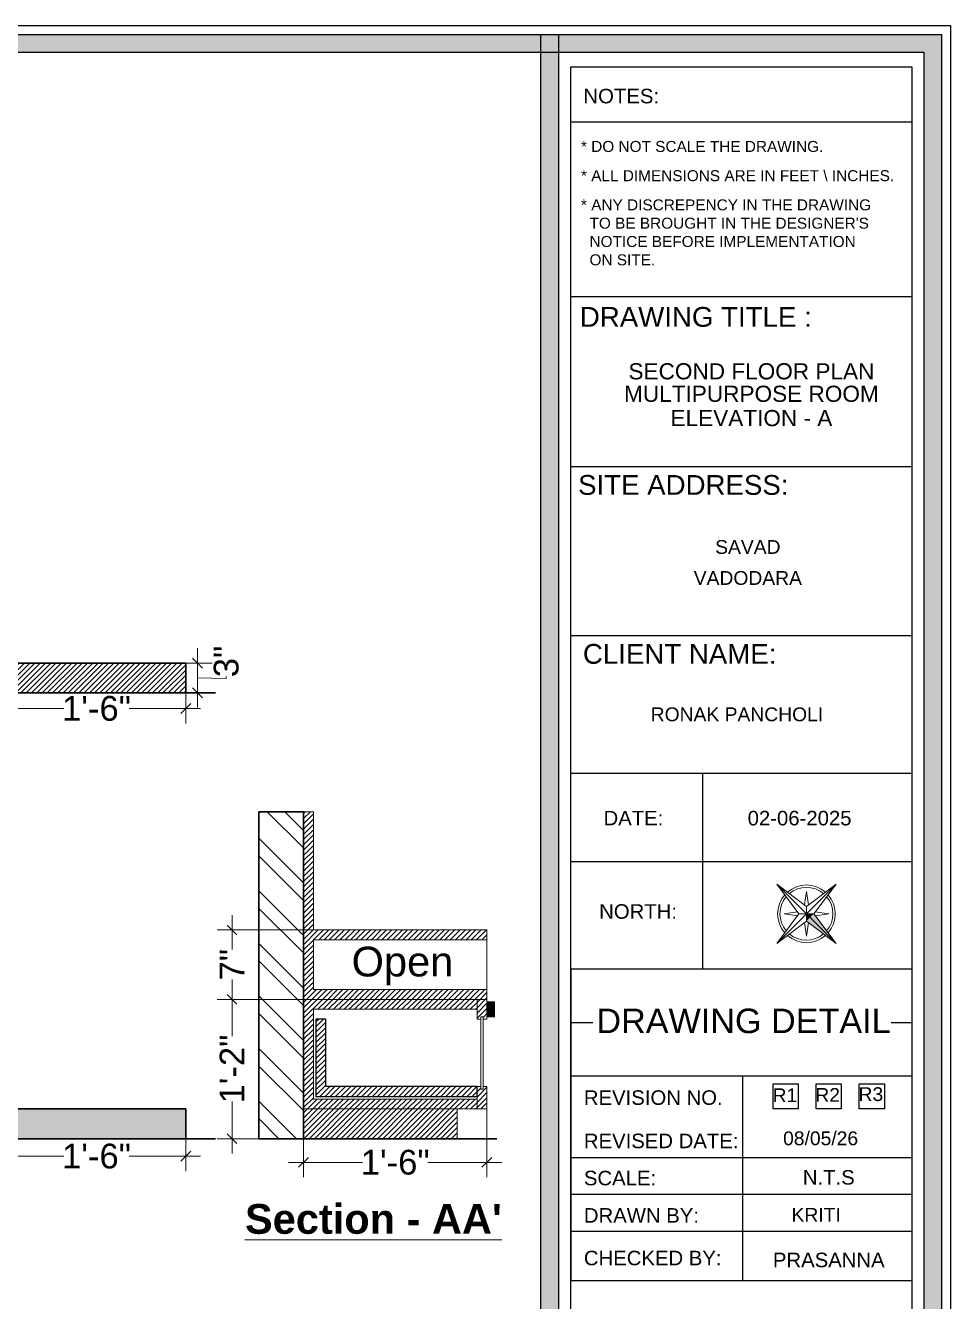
# Model space of a CAD drawing. Header units: millimetres. Extents: x 143362 to 145167, y -178521 to -176194.
# Drawn here: x 144286.8 to 144380.1, y -176636.6 to -176507.8 of the extents above; entities that cross this region are included whole.
import ezdxf
from ezdxf.enums import TextEntityAlignment as Align

# ---------------------------------------------------------------- set-up
doc = ezdxf.new("R2010")
doc.units = ezdxf.units.MM
doc.header["$MEASUREMENT"] = 0
doc.header["$PDMODE"] = 2
doc.layers.get('Defpoints').update_dxf_attribs({"color": 220})
doc.layers.add('AR HATCH-7', color=7, linetype='Continuous')
for name, color, linetype, lineweight in [('DIM.', 250, 'Continuous', 13), ('FURNITURE', 32, 'Continuous', 9), ('Labelling', 1, 'Continuous', 25), ('NAME PLATE', 7, 'Continuous', 25), ('SECOND FLOOR  ( PLINE )', 251, 'Continuous', 30), ('title block', 7, 'Continuous', 9), ('W-HATCH', 8, 'Continuous', 5), ('wall', 7, 'Continuous', 30)]:
    doc.layers.add(name, color=color, linetype=linetype, lineweight=lineweight)
doc.styles.add('Aerial', font='arial.ttf')
doc.styles.add('Arial', font='arial.ttf')
doc.styles.get("Standard").update_dxf_attribs({"font": 'arial.ttf', "height": 6})
doc.styles.add('style4', font='ARIALN.TTF')
doc.dimstyles.new('Cn_BT_9 ( BOLD )', dxfattribs={"dimtxt": 2.5, "dimasz": 1, "dimexe": 1.5, "dimexo": 0, "dimgap": 0.09, "dimtad": 0, "dimdec": 0, "dimzin": 3, "dimdsep": 46, "dimlunit": 4, "dimtxsty": 'Aerial', "dimblk": 'OBLIQUE', "dimcen": 0.09, "dimdle": 1.5, "dimclrd": 1, "dimclre": 1, "dimclrt": 5, "dimadec": 0, "dimazin": 0, "dimtfac": 0.75, "dimtdec": 0, "dimtofl": 0, "dimtmove": 0, "dimatfit": 3, "dimldrblk": 'OBLIQUE', "dimfxl": 0, "dimtolj": 1, "dimtzin": 0, "dimlwd": 15, "dimlwe": 15, "dimarcsym": 0})

# ---------------------------------------------------------------- blocks, each defined once
blk = doc.blocks.new('4t')
at = {"transparency": 33554607}
h = blk.add_hatch(color=1, dxfattribs=at)
h.dxf.hatch_style = 1
h.paths.add_polyline_path([(45531.8, -35820.19), (45529.23, -35821.83), (45531.33, -35822.29)])
h = blk.add_hatch(color=1, dxfattribs=at)
h.dxf.hatch_style = 1
h.paths.add_polyline_path([(45531.8, -35820.19), (45531.33, -35822.29), (45533.44, -35822.75)])
h = blk.add_hatch(color=1, dxfattribs=at)
h.dxf.hatch_style = 1
h.paths.add_polyline_path([(45531.33, -35822.29), (45529.23, -35821.83), (45528.09, -35837.01)])
h = blk.add_hatch(color=1, dxfattribs=at)
h.dxf.hatch_style = 1
h.paths.add_polyline_path([(45533.44, -35822.75), (45531.33, -35822.29), (45528.09, -35837.01)])
at = {"layer": 'title block', "color": 7, "lineweight": 9}
for p, q in [((45535.51, -35803.37), (45530.16, -35817.62)), ((45535.51, -35803.37), (45531.8, -35820.19)), ((45534.36, -35818.55), (45535.51, -35803.37)), ((45530.5, -35816.7), (45526.88, -35812.49)), ((45526.88, -35812.49), (45529.18, -35817.55)), ((45539.5, -35815.27), (45534.44, -35817.57)), ((45535.28, -35818.89), (45539.5, -35815.27)), ((45530.16, -35817.62), (45514.98, -35816.48)), ((45514.98, -35816.48), (45529.23, -35821.83)), ((45514.98, -35816.48), (45531.8, -35820.19)), ((45528.31, -35821.48), (45524.1, -35825.11)), ((45531.8, -35820.19), (45528.09, -35837.01)), ((45531.8, -35820.19), (45529.23, -35821.83)), ((45531.8, -35820.19), (45530.16, -35817.62)), ((45534.36, -35818.55), (45531.8, -35820.19)), ((45533.44, -35822.75), (45531.8, -35820.19)), ((45531.8, -35820.19), (45548.62, -35823.9)), ((45548.62, -35823.9), (45534.36, -35818.55)), ((45524.1, -35825.11), (45529.16, -35822.81)), ((45529.23, -35821.83), (45528.09, -35837.01)), ((45528.09, -35837.01), (45533.44, -35822.75)), ((45533.09, -35823.67), (45536.71, -35827.89)), ((45533.44, -35822.75), (45548.62, -35823.9)), ((45536.71, -35827.89), (45534.42, -35822.83))]:
    blk.add_line(p, q, dxfattribs=at)
for radius, start, end in [(11.79, 81.36, 163.7665), (10.83, 82.4286, 162.6979), (10.83, 352.4286, 72.6979), (11.79, 351.36, 73.7665), (11.79, 171.36, 253.7665), (10.83, 172.4286, 252.6979), (11.79, 261.36, 343.7665), (10.83, 262.4286, 342.6979)]:
    blk.add_arc((45531.8, -35820.19), radius, start, end, dxfattribs=at)
blk = doc.blocks.new('LAYOUT FILE')
at = {"layer": 'NAME PLATE', "true_color": 0xd39e00}
h = blk.add_hatch(color=42, dxfattribs=at)
h.paths.add_polyline_path([(3346889.83, -513806.18), (3346889.83, -514260.7), (3347535.56, -514260.7), (3347535.56, -513806.18)])
h.paths.add_polyline_path([(3346894.36, -513810.71), (3347531.03, -513810.71), (3347531.03, -514256.17), (3346894.36, -514256.17)], flags=16)
blk.add_hatch(color=42, dxfattribs=at).paths.add_polyline_path([(3347433.6, -514256.17), (3347438.13, -514256.17), (3347438.13, -513806.18), (3347433.6, -513806.18)])
at = {"layer": 'NAME PLATE', "color": 42, "true_color": 0xd39e00}
for p, q in [((3347527.96, -513828.55), (3347441.2, -513828.55)), ((3347527.96, -513872.99), (3347441.2, -513872.99)), ((3347527.96, -513916.26), (3347441.2, -513916.26)), ((3347527.96, -513959.27), (3347441.2, -513959.27)), ((3347527.96, -513994.31), (3347441.2, -513994.31)), ((3347474.77, -513994.31), (3347474.77, -514044.12)), ((3347527.96, -514016.86), (3347441.2, -514016.86)), ((3347527.96, -514044.12), (3347441.2, -514044.12)), ((3347441.2, -514044.12), (3347441.2, -514123.43)), ((3347527.96, -514044.12), (3347527.96, -514123.43)), ((3347441.2, -514057.72), (3347446.81, -514057.72)), ((3347522.72, -514057.72), (3347527.96, -514057.72)), ((3347441.2, -514071.32), (3347527.96, -514071.32)), ((3347484.98, -514123.43), (3347484.98, -514071.32)), ((3347527.96, -514092.16), (3347441.2, -514092.16)), ((3347527.96, -514101.55), (3347441.2, -514101.55)), ((3347527.96, -514110.94), (3347441.2, -514110.94)), ((3347441.2, -514123.43), (3347527.96, -514123.43))]:
    blk.add_line(p, q, dxfattribs=at)
for points in [[(3346887.56, -513803.91), (3347537.83, -513803.91), (3347537.83, -514262.96), (3346887.56, -514262.96)], [(3346889.83, -513806.18), (3347535.56, -513806.18), (3347535.56, -514260.7), (3346889.83, -514260.7)], [(3347433.6, -514256.17), (3347433.6, -513806.18), (3347438.13, -513806.18), (3347438.13, -514256.17)], [(3346894.36, -513810.71), (3347531.03, -513810.71), (3347531.03, -514256.17), (3346894.36, -514256.17)], [(3347441.2, -514252.44), (3347441.2, -513814.44), (3347527.96, -513814.44), (3347527.96, -514252.44)], [(3347492.73, -514073.33), (3347499.12, -514073.33), (3347499.12, -514079.72), (3347492.73, -514079.72)], [(3347503.67, -514073.33), (3347510.06, -514073.33), (3347510.06, -514079.72), (3347503.67, -514079.72)], [(3347514.62, -514073.33), (3347521.01, -514073.33), (3347521.01, -514079.72), (3347514.62, -514079.72)]]:
    blk.add_lwpolyline(points, close=True, dxfattribs=at)
at = {"layer": 'NAME PLATE', "xscale": 0.6215000753186288, "yscale": 0.6215000753186288, "zscale": 0.6215000753186288, "rotation": 57.43675864906671}
blk.add_blockref('4t', (3313507.76, -525897.34), dxfattribs=at)
at = {"layer": 'NAME PLATE', "style": 'Arial'}
for s, height, p in [('NOTES:', 3.699, (3347454.07, -513823.73)), ('DRAWING TITLE : ', 5.0338, (3347474.01, -513880.61)), ('SITE ADDRESS:', 5.0338, (3347469.85, -513923.39)), ('CLIENT NAME:', 5.0338, (3347468.93, -513966.4)), ('DATE:', 3.699, (3347457.17, -514007.54)), ('02-06-2025', 3.699, (3347499.44, -514007.54)), ('NORTH:', 3.699, (3347458.35, -514031.31)), ('DRAWING DETAIL', 6.2234, (3347485.18, -514060.42)), ('REVISION NO.', 3.6986, (3347462.21, -514078.69)), ('REVISED DATE: ', 3.6986, (3347464.94, -514089.72)), ('SCALE:', 3.699, (3347453.75, -514099.17)), ('DRAWN BY:', 3.699, (3347459.2, -514108.68)), ('CHECKED BY:', 3.6986, (3347462.07, -514119.53)), ('PRASANNA', 3.699, (3347506.87, -514120.02))]:
    blk.add_text(s, height=height, dxfattribs=at).set_placement(p, align=Align.CENTER)
for s, insert, char_height, width, attachment_point in [('* DO NOT SCALE THE DRAWING.', (3347443.82, -513833.31, 0), 2.7974, 108.0765, 1), ('* ALL DIMENSIONS ARE IN FEET \\\\ INCHES.', (3347443.82, -513840.75, 0), 2.7974, 108.0765, 1), ("* ANY DISCREPENCY IN THE DRAWING \\P  TO BE BROUGHT IN THE DESIGNER'S\\P  NOTICE BEFORE IMPLEMENTATION \\P  ON SITE.", (3347443.82, -513848.18, 0), 2.7974, 108.0765, 1), ('N.T.S', (3347506.87, -514095.29, 0), 3.699, 7.2187, 2)]:
    blk.add_mtext(s, dxfattribs=dict(at, insert=insert, char_height=char_height, width=width, attachment_point=attachment_point))
blk = doc.blocks.new('_Oblique')
at = {"layer": 'wall', "color": 0, "lineweight": -2}
blk.add_line((-0.5, -0.5), (0.5, 0.5), dxfattribs=at)
blk = doc.blocks.new('*D306')
at = {"layer": 'Defpoints', "color": 0, "ltscale": 10, "transparency": 16777216}
for p in [(144284.98, -176554.12), (144302.98, -176572.18), (144302.98, -176576.77)]:
    blk.add_point(p, dxfattribs=at)
at = {"layer": 'FURNITURE', "color": 1, "lineweight": 15, "ltscale": 10, "transparency": 16777216}
for p, q in [((144284.98, -176554.12), (144284.98, -176578.27)), ((144302.98, -176572.18), (144302.98, -176578.27)), ((144283.48, -176576.77), (144290.68, -176576.77)), ((144304.48, -176576.77), (144297.27, -176576.77))]:
    blk.add_line(p, q, dxfattribs=at)
at = {"layer": 'FURNITURE', "color": 1, "lineweight": 15, "ltscale": 10, "transparency": 16777216, "rotation": 180}
blk.add_blockref('_Oblique', (144284.98, -176576.77), dxfattribs=at)
at = {"layer": 'FURNITURE', "color": 1, "lineweight": 15, "ltscale": 10, "transparency": 16777216}
blk.add_blockref('_Oblique', (144302.98, -176576.77), dxfattribs=at)
at = {"layer": 'FURNITURE', "color": 5, "ltscale": 10, "transparency": 16777216, "insert": (144293.98, -176576.77), "char_height": 2.5, "attachment_point": 5, "style": 'Aerial'}
blk.add_mtext('\\A1;1\'-6"', dxfattribs=at)
blk = doc.blocks.new('*D310')
at = {"layer": 'Defpoints', "color": 0, "ltscale": 10, "transparency": 16777216}
for p in [(144301.97, -176572.18), (144301.97, -176575.18), (144304.16, -176575.18)]:
    blk.add_point(p, dxfattribs=at)
at = {"layer": 'FURNITURE', "color": 1, "lineweight": 15, "ltscale": 10, "transparency": 16777216}
for p, q in [((144304.16, -176570.68), (144304.16, -176576.68)), ((144301.97, -176572.18), (144305.66, -176572.18)), ((144304.16, -176573.68), (144307.07, -176573.73)), ((144307.07, -176573.73), (144307.07, -176573.55)), ((144301.97, -176575.18), (144305.66, -176575.18))]:
    blk.add_line(p, q, dxfattribs=at)
for p, rotation in [((144304.16, -176572.18), 90), ((144304.16, -176575.18), 270)]:
    blk.add_blockref('_Oblique', p, dxfattribs=dict(at, rotation=rotation))
at = {"layer": 'FURNITURE', "color": 5, "ltscale": 10, "transparency": 16777216, "insert": (144307.07, -176572.02), "char_height": 2.5, "attachment_point": 5, "rotation": 90, "style": 'Aerial'}
blk.add_mtext('\\A1;3"', dxfattribs=at)
blk = doc.blocks.new('*D438')
at = {"layer": 'Defpoints', "color": 0, "ltscale": 10, "transparency": 16777216}
for p in [(144333.36, -176617.18, -0.25), (144314.86, -176620.18, -0.13), (144333.36, -176622.57)]:
    blk.add_point(p, dxfattribs=at)
at = {"layer": 'FURNITURE', "color": 1, "lineweight": 15, "ltscale": 10, "transparency": 16777216}
for p, q in [((144333.36, -176617.18), (144333.36, -176624.07)), ((144314.86, -176620.18), (144314.86, -176624.07)), ((144313.36, -176622.57), (144320.81, -176622.57)), ((144334.86, -176622.57), (144327.4, -176622.57))]:
    blk.add_line(p, q, dxfattribs=at)
at = {"layer": 'FURNITURE', "color": 1, "lineweight": 15, "ltscale": 10, "transparency": 16777216, "rotation": 180}
blk.add_blockref('_Oblique', (144314.86, -176622.57), dxfattribs=at)
at = {"layer": 'FURNITURE', "color": 1, "lineweight": 15, "ltscale": 10, "transparency": 16777216}
blk.add_blockref('_Oblique', (144333.36, -176622.57), dxfattribs=at)
at = {"layer": 'FURNITURE', "color": 5, "ltscale": 10, "transparency": 16777216, "insert": (144324.11, -176622.57), "char_height": 2.5, "attachment_point": 5, "style": 'Aerial'}
blk.add_mtext('\\A1;1\'-6"', dxfattribs=at)
blk = doc.blocks.new('*D439')
at = {"layer": 'Defpoints', "color": 0, "ltscale": 10, "transparency": 16777216}
for p in [(144314.86, -176599.12, -0.13), (144307.65, -176606.12), (144314.86, -176606.12, -0.13)]:
    blk.add_point(p, dxfattribs=at)
at = {"layer": 'FURNITURE', "color": 1, "lineweight": 15, "ltscale": 10, "transparency": 16777216}
for p, q in [((144307.65, -176597.62), (144307.65, -176601.1)), ((144314.86, -176599.12), (144306.15, -176599.12)), ((144307.65, -176607.62), (144307.65, -176604.13)), ((144314.86, -176606.12), (144306.15, -176606.12))]:
    blk.add_line(p, q, dxfattribs=at)
for p, rotation in [((144307.65, -176599.12), 90), ((144307.65, -176606.12), 270)]:
    blk.add_blockref('_Oblique', p, dxfattribs=dict(at, rotation=rotation))
at = {"layer": 'FURNITURE', "color": 5, "ltscale": 10, "transparency": 16777216, "insert": (144307.65, -176602.62), "char_height": 2.5, "attachment_point": 5, "rotation": 90, "style": 'Aerial'}
blk.add_mtext('\\A1;7"', dxfattribs=at)
blk = doc.blocks.new('*D440')
at = {"layer": 'Defpoints', "color": 0, "ltscale": 10, "transparency": 16777216}
for p in [(144314.86, -176606.12, -0.13), (144307.65, -176620.18), (144314.86, -176620.18)]:
    blk.add_point(p, dxfattribs=at)
at = {"layer": 'FURNITURE', "color": 1, "lineweight": 15, "ltscale": 10, "transparency": 16777216}
for p, q in [((144307.65, -176604.62), (144307.65, -176609.85)), ((144314.86, -176606.12), (144306.15, -176606.12)), ((144307.65, -176621.68), (144307.65, -176616.44)), ((144314.86, -176620.18), (144306.15, -176620.18))]:
    blk.add_line(p, q, dxfattribs=at)
for p, rotation in [((144307.65, -176606.12), 90), ((144307.65, -176620.18), 270)]:
    blk.add_blockref('_Oblique', p, dxfattribs=dict(at, rotation=rotation))
at = {"layer": 'FURNITURE', "color": 5, "ltscale": 10, "transparency": 16777216, "insert": (144307.65, -176613.15), "char_height": 2.5, "attachment_point": 5, "rotation": 90, "style": 'Aerial'}
blk.add_mtext('\\A1;1\'-2"', dxfattribs=at)
blk = doc.blocks.new('*D453')
at = {"layer": 'Defpoints', "color": 0, "ltscale": 10, "transparency": 16777216}
for p in [(144284.98, -176617.18, -0.13), (144302.98, -176620.18, -0.13), (144302.98, -176621.95)]:
    blk.add_point(p, dxfattribs=at)
at = {"layer": 'FURNITURE', "color": 1, "lineweight": 15, "ltscale": 10, "transparency": 16777216}
for p, q in [((144284.98, -176617.18), (144284.98, -176623.45)), ((144302.98, -176620.18), (144302.98, -176623.45)), ((144283.48, -176621.95), (144290.68, -176621.95)), ((144304.48, -176621.95), (144297.27, -176621.95))]:
    blk.add_line(p, q, dxfattribs=at)
at = {"layer": 'FURNITURE', "color": 1, "lineweight": 15, "ltscale": 10, "transparency": 16777216, "rotation": 180}
blk.add_blockref('_Oblique', (144284.98, -176621.95), dxfattribs=at)
at = {"layer": 'FURNITURE', "color": 1, "lineweight": 15, "ltscale": 10, "transparency": 16777216}
blk.add_blockref('_Oblique', (144302.98, -176621.95), dxfattribs=at)
at = {"layer": 'FURNITURE', "color": 5, "ltscale": 10, "transparency": 16777216, "insert": (144293.98, -176621.95), "char_height": 2.5, "attachment_point": 5, "style": 'Aerial'}
blk.add_mtext('\\A1;1\'-6"', dxfattribs=at)

msp = doc.modelspace()

# ---------------------------------------------------------------- hatches: boundary and pattern name
at = {"layer": 'AR HATCH-7', "lineweight": 25, "ltscale": 10, "true_color": 0xcda68e}
h = msp.add_hatch(color=43, dxfattribs=at)
h.dxf.hatch_style = 1
h.paths.add_polyline_path([(144182.98, -176617.18), (144302.98, -176617.18), (144302.98, -176620.18), (144182.98, -176620.18)])
h.paths.add_polyline_path([(144269.98, -176615.18), (144282.98, -176615.18), (144282.98, -176601.12), (144269.98, -176601.12)], flags=16)
h.paths.add_polyline_path([(144267.98, -176617.18), (144284.98, -176617.18), (144284.98, -176599.12), (144267.98, -176599.12)])
h.paths.add_polyline_path([(144265.98, -176601.12), (144252.98, -176601.12), (144252.98, -176615.18), (144265.98, -176615.18)], flags=16)
h.paths.add_polyline_path([(144267.98, -176599.12), (144250.98, -176599.12), (144250.98, -176617.18), (144267.98, -176617.18)])
h.paths.add_polyline_path([(144250.98, -176606.12), (144182.98, -176606.12), (144182.98, -176599.12), (144250.98, -176599.12)])
at = {"layer": 'AR HATCH-7', "lineweight": 25, "ltscale": 10, "true_color": 0xbb8563}
h = msp.add_hatch(color=23, dxfattribs=at)
h.dxf.hatch_style = 1
h.paths.add_polyline_path([(144334.11, -176606.37), (144333.36, -176606.37), (144333.36, -176607.87), (144334.11, -176607.87)])
at = {"layer": 'AR HATCH-7', "lineweight": 25, "ltscale": 10, "true_color": 0xcda68e}
h = msp.add_hatch(color=43, dxfattribs=at)
h.dxf.hatch_style = 1
h.paths.add_polyline_path([(144182.98, -176617.18), (144302.98, -176617.18), (144302.98, -176620.18), (144182.98, -176620.18)])
at = {"layer": 'FURNITURE', "lineweight": 25, "transparency": 33554534}
h = msp.add_hatch(dxfattribs=at)
h.set_pattern_fill('ANSI31', color=256, scale=3)
h.set_pattern_definition([(45, (-188.69806, 34.92805), (-0.26516504294, 0.26516504294), [])])
h.paths.add_polyline_path([(144302.98, -176572.18), (144182.98, -176572.18), (144182.98, -176575.18), (144302.98, -176575.18)])
h.paths.add_polyline_path([(144250.98, -176554.12), (144182.98, -176554.12), (144182.98, -176561.12), (144250.98, -176561.12)])
h.paths.add_polyline_path([(144249.98, -176555.12), (144249.98, -176560.12), (144183.98, -176560.12), (144183.98, -176555.12)], flags=16)
h.paths.add_polyline_path([(144182.98, -176539.06), (144152.98, -176539.06), (144152.98, -176575.18), (144153.98, -176575.18), (144153.98, -176540.06), (144181.98, -176540.06), (144181.98, -176575.18), (144182.98, -176575.18), (144182.98, -176572.18), (144182.98, -176561.12), (144182.98, -176554.12)])
h.paths.add_polyline_path([(144226.5, -176559.58), (144220.01, -176559.58), (144220.01, -176558.84), (144226.5, -176558.62)], flags=0)
h = msp.add_hatch(dxfattribs=at)
h.set_pattern_fill('ANSI31', color=256, scale=3)
h.paths.add_polyline_path([(144333.36, -176606.12), (144332.36, -176606.12), (144332.36, -176608.12), (144332.73, -176608.12), (144332.73, -176607.87), (144332.98, -176607.87), (144332.98, -176608.12), (144333.36, -176608.12)])
h.paths.add_polyline_path([(144330.36, -176617.18), (144314.86, -176617.18), (144314.86, -176620.18), (144330.36, -176620.18)])
h.paths.add_polyline_path([(144333.36, -176614.93), (144332.98, -176614.93), (144332.98, -176615.18), (144332.73, -176615.18), (144332.73, -176614.93), (144332.36, -176614.93), (144332.36, -176615.93), (144332.36, -176617.18), (144333.36, -176617.18)])
h.paths.add_polyline_path([(144332.36, -176614.93), (144317.11, -176614.93), (144317.11, -176608.12), (144316.11, -176608.12), (144316.11, -176615.93), (144332.36, -176615.93)])
h.paths.add_polyline_path([(144333.36, -176605.12), (144315.86, -176605.12), (144315.86, -176600.12), (144333.36, -176600.12), (144333.36, -176599.12), (144314.86, -176599.12), (144314.86, -176606.12), (144333.36, -176606.12)])
h.paths.add_polyline_path([(144315.86, -176587.18), (144314.86, -176587.18), (144314.86, -176599.12), (144315.86, -176599.12)])
h = msp.add_hatch(dxfattribs=at)
h.set_pattern_fill('ANSI31', color=256, scale=3)
h.paths.add_polyline_path([(144332.36, -176606.12), (144314.86, -176606.12), (144314.86, -176617.18), (144332.36, -176617.18), (144332.36, -176616.18), (144315.86, -176616.18), (144315.86, -176607.12), (144332.36, -176607.12)])
at = {"layer": 'W-HATCH', "ltscale": 10}
h = msp.add_hatch(dxfattribs=at)
h.set_pattern_fill('ANSI32', color=256, scale=10, angle=-90, style=0)
h.set_pattern_definition([(315, (-333.4154, 244.9374), (2.65165043, 2.65165043), []), (315, (-333.4154, 243.1697), (2.65165043, 2.65165043), [])])
h.paths.add_polyline_path([(144314.86, -176587.18), (144310.36, -176587.18), (144310.36, -176620.18), (144314.86, -176620.18)])

# ---------------------------------------------------------------- linework, layer by layer
at = {"layer": 'FURNITURE', "lineweight": 30, "ltscale": 10}
for p, q in [((144287.08, -176572.18, -0.13), (144296.88, -176572.18, -0.13)), ((144287.08, -176617.18, -0.13), (144296.88, -176617.18, -0.13))]:
    msp.add_line(p, q, dxfattribs=at)
at = {"layer": 'FURNITURE', "ltscale": 10}
msp.add_line((144332.36, -176617.18, -0.25), (144314.86, -176617.18, -0.13), dxfattribs=at)
at = {"layer": 'FURNITURE', "lineweight": 30, "ltscale": 10, "elevation": -0.13}
for points in [[(144182.98, -176572.18), (144302.98, -176572.18), (144302.98, -176575.18), (144182.98, -176575.18)], [(144182.98, -176617.18), (144302.98, -176617.18), (144302.98, -176620.18), (144182.98, -176620.18)]]:
    msp.add_lwpolyline(points, close=True, dxfattribs=at)
at = {"layer": 'FURNITURE', "ltscale": 10, "elevation": -0.13}
for points in [[(144314.86, -176587.18), (144315.86, -176587.18), (144315.86, -176599.12), (144314.86, -176599.12)], [(144314.86, -176599.12), (144333.36, -176599.12), (144333.36, -176606.12), (144314.86, -176606.12)], [(144315.86, -176600.12), (144333.36, -176600.12), (144333.36, -176605.12), (144315.86, -176605.12)], [(144334.11, -176606.37), (144333.36, -176606.37), (144333.36, -176607.87), (144334.11, -176607.87)], [(144314.86, -176617.18), (144330.36, -176617.18), (144330.36, -176620.18), (144314.86, -176620.18)]]:
    msp.add_lwpolyline(points, close=True, dxfattribs=at)
at = {"layer": 'FURNITURE', "ltscale": 10}
for points, elevation in [([(144332.98, -176608.12), (144333.36, -176608.12), (144333.36, -176606.12), (144332.36, -176606.12), (144332.36, -176608.12), (144332.73, -176608.12)], -0.13), ([(144332.36, -176616.18), (144315.86, -176616.18), (144315.86, -176607.12), (144332.36, -176607.12)], -0.13), ([(144332.73, -176614.93), (144332.36, -176614.93), (144332.36, -176617.18), (144333.36, -176617.18), (144333.36, -176614.93), (144332.98, -176614.93)], -0.25)]:
    msp.add_lwpolyline(points, dxfattribs=dict(at, elevation=elevation))
at = {"layer": 'FURNITURE', "lineweight": 25, "elevation": -0.13}
msp.add_lwpolyline([(144332.36, -176615.93), (144332.36, -176614.93), (144317.11, -176614.93), (144317.11, -176608.12), (144316.11, -176608.12), (144316.11, -176615.93)], close=True, dxfattribs=at)
at = {"layer": 'FURNITURE', "color": 4, "ltscale": 10, "elevation": -0.25}
msp.add_lwpolyline([(144332.73, -176615.18), (144332.98, -176615.18), (144332.98, -176607.87), (144332.73, -176607.87)], close=True, dxfattribs=at)
at = {"layer": 'SECOND FLOOR  ( PLINE )', "elevation": -0.13}
msp.add_lwpolyline([(144310.36, -176587.18), (144314.86, -176587.18), (144314.86, -176620.18), (144310.36, -176620.18)], close=True, dxfattribs=at)
at = {"layer": 'wall', "lineweight": 30}
for p, q in [((144149.98, -176575.18, -0.13), (144305.98, -176575.18, -0.13)), ((144149.98, -176620.18, -0.13), (144305.98, -176620.18, -0.13)), ((144310.36, -176620.18, -0.13), (144334.36, -176620.18, -0.13))]:
    msp.add_line(p, q, dxfattribs=at)

# ---------------------------------------------------------------- block references
at = {"layer": 'NAME PLATE', "lineweight": 0, "xscale": 0.3964404897952054, "yscale": 0.3964404897952054, "zscale": 0.3964404897952054}
msp.add_blockref('LAYOUT FILE', (-1182719.42, 27184.84, 0.13), dxfattribs=at)

# ---------------------------------------------------------------- texts
at = {"layer": 'DIM.', "color": 1, "insert": (144297.4, -176626.78, -0.13), "char_height": 3, "attachment_point": 1}
msp.add_mtext_dynamic_manual_height_columns("\\pxqc;{\\fArial|b1|i0|c0|p34;\\LSection - AA'}", width=49.021, gutter_width=1, heights=[0], dxfattribs=at)
at = {"layer": 'Labelling', "color": 1, "insert": (144336.44, -176602.76, -0.13), "char_height": 3, "width": 33.4543, "attachment_point": 5, "style": 'style4'}
msp.add_mtext('\\A1;\\pxql;{\\fArial|b0|i0|c0|p34;Open }', dxfattribs=at)
at = {"layer": 'NAME PLATE', "style": 'Arial'}
for s, height, p in [('SECOND FLOOR PLAN', 1.6306, (144360.04, -176543.55, 0.13)), ('MULTIPURPOSE ROOM', 1.6306, (144360.04, -176545.82, 0.13)), ('ELEVATION - A', 1.6306, (144360.04, -176548.27, 0.13)), (' SAVAD ', 1.392, (144359.68, -176561.16, 0.13)), ('VADODARA', 1.392, (144359.68, -176564.29, 0.13)), ('RONAK PANCHOLI    ', 1.3921, (144359.66, -176578.05, 0.13)), ('08/05/26', 1.392, (144367.02, -176620.84, 0.13)), ('KRITI', 1.392, (144366.57, -176628.56, 0.13))]:
    msp.add_text(s, height=height, dxfattribs=at).set_placement(p, align=Align.CENTER)
at = {"layer": 'NAME PLATE', "color": 1, "insert": (144363.42, -176615.1, 0.13), "char_height": 1.392, "width": 1.9154, "attachment_point": 2, "style": 'Arial'}
msp.add_mtext('R1', dxfattribs=at)
at = {"layer": 'NAME PLATE', "char_height": 1.392, "width": 1.9154, "attachment_point": 2, "style": 'Arial'}
for s, insert in [('R2', (144367.73, -176615.07, 0.13)), ('R3', (144372.09, -176614.99, 0.13))]:
    msp.add_mtext(s, dxfattribs=dict(at, insert=insert))

# ---------------------------------------------------------------- dimensions: what is measured, and where the dimension line sits
at = {"layer": 'FURNITURE', "ltscale": 10}
for base, p1, p2, picture, middle in [((144302.98, -176576.77, -0.13), (144284.98, -176554.12, -0.13), (144302.98, -176572.18, -0.13), '*D306', (144293.98, -176576.77, -0.13)), ((144302.98, -176621.95), (144284.98, -176617.18, -0.13), (144302.98, -176620.18, -0.13), '*D453', (144293.98, -176621.95))]:
    dim = msp.add_linear_dim(base=base, p1=p1, p2=p2, dimstyle='Cn_BT_9 ( BOLD )', override={"dimtmove": 1}, dxfattribs=at)
    dim.commit()
    dim.dimension.update_dxf_attribs({"geometry": picture, "text_midpoint": middle})
dim = msp.add_linear_dim(base=(144304.16, -176575.18, -0.13), p1=(144301.97, -176572.18, -0.13), p2=(144301.97, -176575.18, -0.13), angle=90, dimstyle='Cn_BT_9 ( BOLD )', override={"dimtmove": 1}, dxfattribs=at)
dim.commit()
dim.dimension.update_dxf_attribs({"geometry": '*D310', "text_midpoint": (144307.07, -176573.46, -0.13), "dimtype": 160})
dim = msp.add_linear_dim(base=(144307.65, -176606.12), p1=(144314.86, -176599.12, -0.13), p2=(144314.86, -176606.12, -0.13), angle=90, dimstyle='Cn_BT_9 ( BOLD )', dxfattribs=at)
dim.commit()
dim.dimension.update_dxf_attribs({"geometry": '*D439', "text_midpoint": (144307.65, -176602.62)})
dim = msp.add_linear_dim(base=(144307.65, -176620.18), p1=(144314.86, -176606.12, -0.13), p2=(144314.86, -176620.18), angle=90, dimstyle='Cn_BT_9 ( BOLD )', override={"dimtmove": 1}, dxfattribs=at)
dim.commit()
dim.dimension.update_dxf_attribs({"geometry": '*D440', "text_midpoint": (144307.65, -176613.15)})
dim = msp.add_linear_dim(base=(144333.3593, -176622.5665), p1=(144314.8597, -176620.1772, -0.1256), p2=(144333.3593, -176617.1772, -0.2513), dimstyle='Cn_BT_9 ( BOLD )', dxfattribs=at)
dim.commit()
dim.dimension.update_dxf_attribs({"geometry": '*D438', "text_midpoint": (144324.1095, -176622.5665)})

doc.saveas('drawing.dxf')
